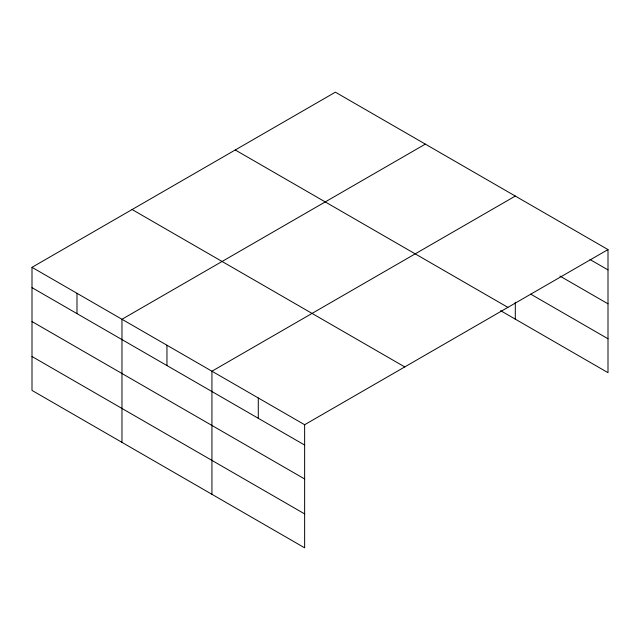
<?xml version="1.0" encoding="UTF-8"?>
<svg xmlns="http://www.w3.org/2000/svg" width="640" height="640" viewBox="0 0 640 640"><rect width="100%" height="100%" fill="white"/><g stroke="black" fill="none" stroke-linecap="round" stroke-linejoin="round"><path stroke-width="0.96" d="M32 267.328L304.632 424.728L304.632 547.824L32 390.416L32 267.328L335.368 92.176L608 249.584L608 372.672L500.6 310.664M425.336 144.12L121.968 319.272L121.968 442.36M515.304 196.064L211.936 371.216L211.936 494.304M304.632 424.728L608 249.584M589.976 259.496L608 269.904M559.936 276.064L608 303.816M530.752 294.16L608 338.76M235.256 149.976L507.888 307.376M132.112 209.528L404.744 366.928M32 287.648L304.632 445.048M32 321.56L304.632 478.968M32 356.504L304.632 513.904M515.304 302.2L515.304 319.152M258.28 397.968L258.28 418.288M166.952 345.24L166.952 365.56M76.984 293.296L76.984 313.616"/></g></svg>
